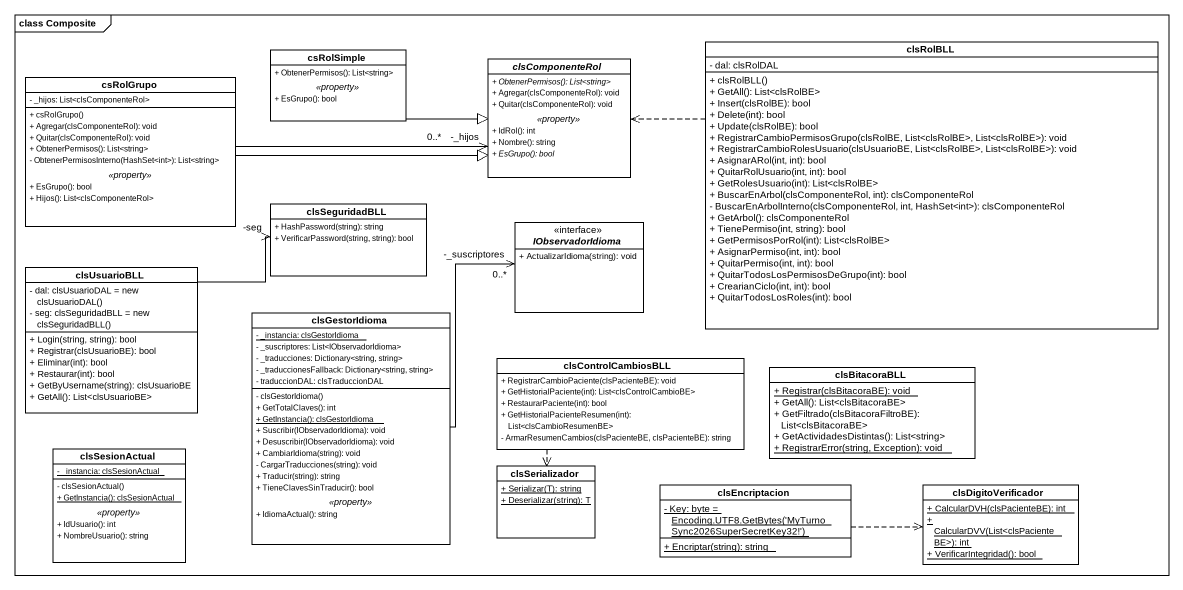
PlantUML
@startuml
mainframe class Composite
hide circle
hide empty members
skinparam classAttributeIconSize 0
class csRolSimple {
  + ObtenerPermisos(): List<string>
  .. <<property>> ..
  + EsGrupo(): bool
}
abstract class clsComponenteRol {
  {abstract} + ObtenerPermisos(): List<string>
  + Agregar(clsComponenteRol): void
  + Quitar(clsComponenteRol): void
  .. <<property>> ..
  + IdRol(): int
  + Nombre(): string
  {abstract} + EsGrupo(): bool
}
class clsRolBLL {
  - dal: clsRolDAL
  + clsRolBLL()
  + GetAll(): List<clsRolBE>
  + Insert(clsRolBE): bool
  + Delete(int): bool
  + Update(clsRolBE): bool
  + RegistrarCambioPermisosGrupo(clsRolBE, List<clsRolBE>, List<clsRolBE>): void
  + RegistrarCambioRolesUsuario(clsUsuarioBE, List<clsRolBE>, List<clsRolBE>): void
  + AsignarARol(int, int): bool
  + QuitarRolUsuario(int, int): bool
  + GetRolesUsuario(int): List<clsRolBE>
  + BuscarEnArbol(clsComponenteRol, int): clsComponenteRol
  - BuscarEnArbolInterno(clsComponenteRol, int, HashSet<int>): clsComponenteRol
  + GetArbol(): clsComponenteRol
  + TienePermiso(int, string): bool
  + GetPermisosPorRol(int): List<clsRolBE>
  + AsignarPermiso(int, int): bool
  + QuitarPermiso(int, int): bool
  + QuitarTodosLosPermisosDeGrupo(int): bool
  + CrearianCiclo(int, int): bool
  + QuitarTodosLosRoles(int): bool
}
class csRolGrupo {
  - _hijos: List<clsComponenteRol>
  --
  + csRolGrupo()
  + Agregar(clsComponenteRol): void
  + Quitar(clsComponenteRol): void
  + ObtenerPermisos(): List<string>
  - ObtenerPermisosInterno(HashSet<int>): List<string>
  .. <<property>> ..
  + EsGrupo(): bool
  + Hijos(): List<clsComponenteRol>
}
class clsSeguridadBLL {
  + HashPassword(string): string
  + VerificarPassword(string, string): bool
}
interface IObservadorIdioma {
  + ActualizarIdioma(string): void
}
class clsUsuarioBLL {
  {field} - dal: clsUsuarioDAL = new clsUsuarioDAL()
  {field} - seg: clsSeguridadBLL = new clsSeguridadBLL()
  + Login(string, string): bool
  + Registrar(clsUsuarioBE): bool
  + Eliminar(int): bool
  + Restaurar(int): bool
  + GetByUsername(string): clsUsuarioBE
  + GetAll(): List<clsUsuarioBE>
}
class clsGestorIdioma {
  {static} - _instancia: clsGestorIdioma
  - _suscriptores: List<IObservadorIdioma>
  - _traducciones: Dictionary<string, string>
  - _traduccionesFallback: Dictionary<string, string>
  - traduccionDAL: clsTraduccionDAL
  --
  - clsGestorIdioma()
  + GetTotalClaves(): int
  {static} + GetInstancia(): clsGestorIdioma
  + Suscribir(IObservadorIdioma): void
  + Desuscribir(IObservadorIdioma): void
  + CambiarIdioma(string): void
  - CargarTraducciones(string): void
  + Traducir(string): string
  + TieneClavesSinTraducir(): bool
  .. <<property>> ..
  + IdiomaActual(): string
}
class clsControlCambiosBLL {
  + RegistrarCambioPaciente(clsPacienteBE): void
  + GetHistorialPaciente(int): List<clsControlCambioBE>
  + RestaurarPaciente(int): bool
  + GetHistorialPacienteResumen(int): List<clsCambioResumenBE>
  - ArmarResumenCambios(clsPacienteBE, clsPacienteBE): string
}
class clsBitacoraBLL {
  {static} + Registrar(clsBitacoraBE): void
  + GetAll(): List<clsBitacoraBE>
  + GetFiltrado(clsBitacoraFiltroBE): List<clsBitacoraBE>
  + GetActividadesDistintas(): List<string>
  {static} + RegistrarError(string, Exception): void
}
class clsSesionActual {
  {static} - _instancia: clsSesionActual
  --
  - clsSesionActual()
  {static} + GetInstancia(): clsSesionActual
  .. <<property>> ..
  + IdUsuario(): int
  + NombreUsuario(): string
}
class clsSerializador {
  {static} + Serializar(T): string
  {static} + Deserializar(string): T
}
class clsEncriptacion {
  {static} {field} - Key: byte = Encoding.UTF8.GetBytes('MyTurnoSync2026SuperSecretKey32!')
  {static} + Encriptar(string): string
}
class clsDigitoVerificador {
  {static} + CalcularDVH(clsPacienteBE): int
  {static} + CalcularDVV(List<clsPacienteBE>): int
  {static} + VerificarIntegridad(): bool
}
csRolSimple -right-|> clsComponenteRol
clsRolBLL .left.> clsComponenteRol
csRolGrupo -right-> "-_hijos\n0..*" clsComponenteRol
csRolGrupo -right-|> clsComponenteRol
clsUsuarioBLL -right-> "-seg" clsSeguridadBLL
clsGestorIdioma -up-> "-_suscriptores\n0..*" IObservadorIdioma
clsControlCambiosBLL ..> clsSerializador
clsEncriptacion .right.> clsDigitoVerificador
@enduml
